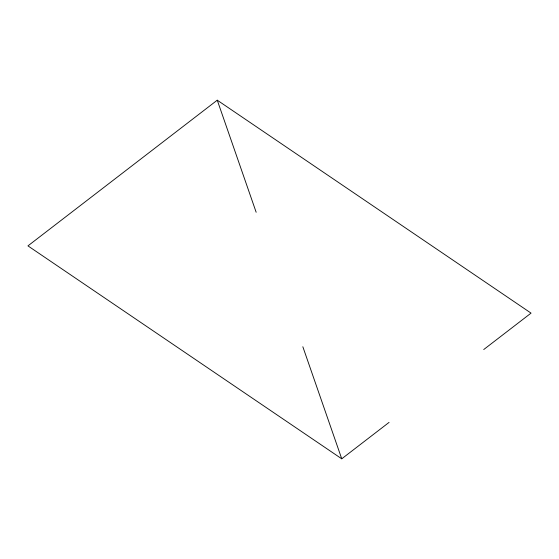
<?xml version="1.0" encoding="UTF-8"?>
<svg xmlns="http://www.w3.org/2000/svg" width="559" height="559" viewBox="0 0 559 559"><rect width="100%" height="100%" fill="white"/><g stroke="black" fill="none" stroke-linecap="round" stroke-linejoin="round"><path stroke-width="0.84" d="M483.724 349.543L531.05 313.124L217.255 100.187L27.95 245.876L341.745 458.813L389.071 422.387M217.255 100.187L256.162 212.259M302.838 346.741L341.745 458.813"/></g></svg>
